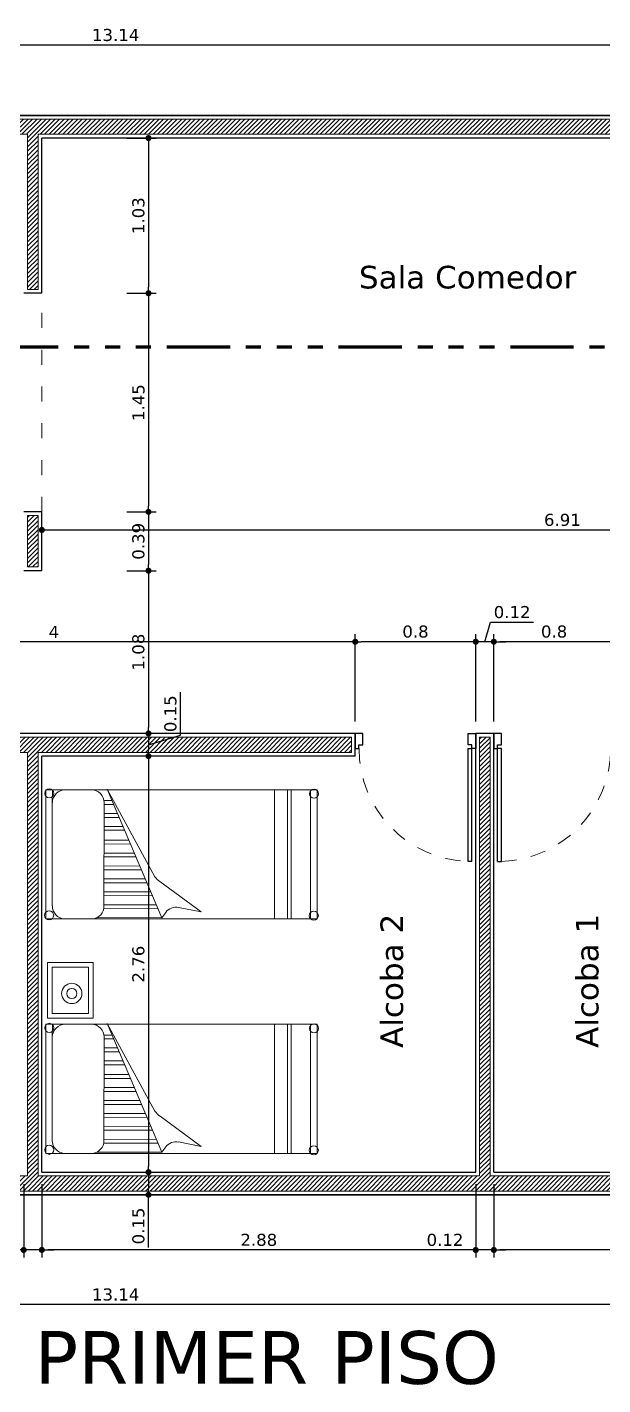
# Model space of a CAD drawing. Header units: millimetres. Extents: x -106 to 2534, y 21 to 2786.
# Drawn here: x 1164.62 to 1168.44, y 1361.94 to 1370.95 of the extents above; entities that cross this region are included whole.
import ezdxf

# ---------------------------------------------------------------- set-up
doc = ezdxf.new("R2010")
doc.units = ezdxf.units.MM
doc.linetypes.add('ACAD_ISO03W100', pattern=[30, 12, -18])
doc.linetypes.add('ACAD_ISO14W100', pattern=[24, 12, -3, 0, -3, 0, -3, 0, -3])
for name, color, linetype, lineweight in [('achurado', 142, 'Continuous', 9), ('cota', 252, 'Continuous', 15), ('cotas 02', 132, 'Continuous', 13), ('L. corte', 106, 'ACAD_ISO14W100', 80), ('marco', 54, 'Continuous', 25), ('MOBILIARIO', 132, 'Continuous', 20), ('muros', 20, 'Continuous', 30), ('punteada', 210, 'ACAD_ISO03W100', 13), ('textos', 116, 'Continuous', 40)]:
    doc.layers.add(name, color=color, linetype=linetype, lineweight=lineweight)
doc.styles.get("Standard").update_dxf_attribs({"font": 'verdana.ttf'})
doc.dimstyles.new('cota 1.50', dxfattribs={"dimtxt": 0.08, "dimasz": 0.04, "dimexe": 0.05, "dimexo": 0.08, "dimgap": 0.025, "dimtad": 1, "dimdsep": 46, "dimtxsty": 'Standard', "dimblk": 'DOT', "dimcen": 2.5, "dimadec": 0, "dimazin": 0, "dimtm": 1e-09, "dimtfac": 1, "dimtmove": 0, "dimatfit": 3, "dimfxl": 1, "dimarcsym": 0})

# ---------------------------------------------------------------- blocks, each defined once
blk = doc.blocks.new('cama 6')
for p, q in [((-1.139, 1.086), (-1.139, 0.086)), ((0.961, 1.086), (-1.139, 1.086)), ((-1.089, 1.086), (-1.089, 0.086)), ((-0.939, 1.086), (-0.939, 0.086)), ((-0.909, 1.086), (-0.909, 0.086)), ((-0.809, 1.086), (-0.809, 0.086)), ((0.064, 1.077), (0.033, 1.035)), ((0.064, 1.077), (0.566, 1.076)), ((0.487, 0.081), (0.064, 1.077)), ((0.961, 0.086), (0.961, 1.086)), ((-0.066, 0.997), (-0.242, 1.032)), ((-0.242, 1.032), (0.077, 0.797)), ((0.094, 1.007), (0.512, 1.006)), ((0.106, 0.977), (0.511, 0.976)), ((0.509, 0.187), (0.511, 0.987)), ((0.911, 0.186), (0.911, 0.986)), ((0.136, 0.907), (0.51, 0.906)), ((0.149, 0.877), (0.51, 0.876)), ((0.116, 0.76), (0.487, 0.081)), ((0.179, 0.807), (0.51, 0.806)), ((0.191, 0.777), (0.51, 0.776)), ((0.221, 0.707), (0.51, 0.706)), ((0.234, 0.677), (0.51, 0.676)), ((0.264, 0.607), (0.51, 0.606)), ((0.278, 0.576), (0.51, 0.576)), ((0.306, 0.506), (0.51, 0.506)), ((0.319, 0.476), (0.51, 0.476)), ((0.351, 0.4), (0.51, 0.4)), ((0.364, 0.37), (0.509, 0.37)), ((0.394, 0.3), (0.509, 0.3)), ((0.407, 0.27), (0.509, 0.27)), ((0.436, 0.2), (0.509, 0.2)), ((0.449, 0.17), (0.511, 0.17)), ((0.91, 0.086), (0.911, 0.186)), ((-1.139, 0.086), (0.961, 0.086))]:
    blk.add_line(p, q)
for points in [[(0.947, -0.392), (0.594, -0.392), (0.594, 0.04), (0.947, 0.04)], [(0.911, -0.356), (0.63, -0.356), (0.63, 0.004), (0.911, 0.004)]]:
    blk.add_lwpolyline(points, close=True)
for centre, radius in [((-1.114, 1.061), 0.035), ((0.935, 1.058), 0.035), ((-1.116, 0.118), 0.035), ((0.934, 0.114), 0.035), ((0.76, -0.152), 0.0786), ((0.76, -0.152), 0.0393)]:
    blk.add_circle(centre, radius)
for centre, radius, start, end in [((0.611, 0.987), 0.1, 96.3193, 179.9006), ((0.811, 0.986), 0.1, 359.9006, 85.8636), ((-0.047, 1.096), 0.1, 258.9623, 322.9899), ((-0.041, 0.636), 0.2, 38.1597, 53.6758), ((0.61, 0.187), 0.101, 180.1459, 269.3088), ((0.808, 0.189), 0.103, 270.7129, 358.4488)]:
    blk.add_arc(centre, radius, start, end)
blk = doc.blocks.new('*U27')
at = {"layer": 'cota', "xscale": 0.8571415078527025, "yscale": 0.8571415078527025, "zscale": 0.8571415078527025, "rotation": 270}
blk.add_blockref('cama 6', (885.381, 513.0661), dxfattribs=at)
blk = doc.blocks.new('_Dot')
at = {"color": 0, "linetype": 'ByBlock', "lineweight": -2}
blk.add_line((-0.5, 0), (-1, 0), dxfattribs=at)
at = {"color": 0, "linetype": 'ByBlock', "const_width": 0.5}
blk.add_lwpolyline([(-0.25, 0, 1), (0.25, 0, 1)], format="xyb", close=True, dxfattribs=at)
blk = doc.blocks.new('*D34')
at = {"layer": 'cotas 02', "color": 0, "lineweight": -2, "transparency": 16777216}
for p, q in [((1158.6375, 1370.4408), (1158.6375, 1370.8771)), ((1171.7375, 1370.8271), (1158.6775, 1370.8271)), ((1171.7775, 1370.4408), (1171.7775, 1370.8771))]:
    blk.add_line(p, q, dxfattribs=at)
at = {"layer": 'Defpoints', "color": 0, "transparency": 16777216}
for p in [(1158.6375, 1370.8271), (1158.6375, 1370.3608), (1171.7775, 1370.3608)]:
    blk.add_point(p, dxfattribs=at)
at = {"layer": 'cotas 02', "color": 0, "lineweight": -2, "transparency": 16777216, "xscale": 0.03999999999999999, "yscale": 0.03999999999999999, "zscale": 0.03999999999999999, "rotation": 180}
blk.add_blockref('_Dot', (1158.6375, 1370.8271), dxfattribs=at)
at = {"layer": 'cotas 02', "color": 0, "lineweight": -2, "transparency": 16777216, "xscale": 0.03999999999999999, "yscale": 0.03999999999999999, "zscale": 0.03999999999999999}
blk.add_blockref('_Dot', (1171.7775, 1370.8271), dxfattribs=at)
at = {"layer": 'cotas 02', "color": 0, "transparency": 16777216, "insert": (1165.2075, 1370.8937), "char_height": 0.08, "attachment_point": 5}
blk.add_mtext('13.14', dxfattribs=at)
blk = doc.blocks.new('*D36')
at = {"layer": 'cotas 02', "color": 0, "lineweight": -2, "transparency": 16777216}
for p, q in [((1165.2825, 1370.2108), (1165.4754, 1370.2108)), ((1165.4254, 1370.1708), (1165.4254, 1369.2208)), ((1165.2825, 1369.1808), (1165.4754, 1369.1808))]:
    blk.add_line(p, q, dxfattribs=at)
at = {"layer": 'Defpoints', "color": 0, "transparency": 16777216}
for p in [(1165.2025, 1370.2108), (1165.2025, 1369.1808), (1165.4254, 1369.1808)]:
    blk.add_point(p, dxfattribs=at)
at = {"layer": 'cotas 02', "color": 0, "lineweight": -2, "transparency": 16777216, "xscale": 0.03999999999999999, "yscale": 0.03999999999999999, "zscale": 0.03999999999999999}
for p, rotation in [((1165.4254, 1370.2108), 90), ((1165.4254, 1369.1808), 270)]:
    blk.add_blockref('_Dot', p, dxfattribs=dict(at, rotation=rotation))
at = {"layer": 'cotas 02', "color": 0, "transparency": 16777216, "insert": (1165.3587, 1369.6958), "char_height": 0.08, "attachment_point": 5, "rotation": 90}
blk.add_mtext('1.03', dxfattribs=at)
blk = doc.blocks.new('*D37')
at = {"layer": 'cotas 02', "color": 0, "lineweight": -2, "transparency": 16777216}
for p, q in [((1165.2825, 1369.1808), (1165.4754, 1369.1808)), ((1165.4254, 1369.1408), (1165.4254, 1367.7708)), ((1165.2825, 1367.7308), (1165.4754, 1367.7308))]:
    blk.add_line(p, q, dxfattribs=at)
at = {"layer": 'Defpoints', "color": 0, "transparency": 16777216}
for p in [(1165.2025, 1369.1808), (1165.2025, 1367.7308), (1165.4254, 1367.7308)]:
    blk.add_point(p, dxfattribs=at)
at = {"layer": 'cotas 02', "color": 0, "lineweight": -2, "transparency": 16777216, "xscale": 0.03999999999999999, "yscale": 0.03999999999999999, "zscale": 0.03999999999999999}
for p, rotation in [((1165.4254, 1369.1808), 90), ((1165.4254, 1367.7308), 270)]:
    blk.add_blockref('_Dot', p, dxfattribs=dict(at, rotation=rotation))
at = {"layer": 'cotas 02', "color": 0, "transparency": 16777216, "insert": (1165.3594, 1368.4558), "char_height": 0.08, "attachment_point": 5, "rotation": 90}
blk.add_mtext('1.45', dxfattribs=at)
blk = doc.blocks.new('*D38')
at = {"layer": 'cotas 02', "color": 0, "lineweight": -2, "transparency": 16777216}
for p, q in [((1165.2825, 1367.7308), (1165.4754, 1367.7308)), ((1165.4254, 1367.6908), (1165.4254, 1367.3808)), ((1165.2825, 1367.3408), (1165.4754, 1367.3408))]:
    blk.add_line(p, q, dxfattribs=at)
at = {"layer": 'Defpoints', "color": 0, "transparency": 16777216}
for p in [(1165.2025, 1367.7308), (1165.2025, 1367.3408), (1165.4254, 1367.3408)]:
    blk.add_point(p, dxfattribs=at)
at = {"layer": 'cotas 02', "color": 0, "lineweight": -2, "transparency": 16777216, "xscale": 0.03999999999999999, "yscale": 0.03999999999999999, "zscale": 0.03999999999999999}
for p, rotation in [((1165.4254, 1367.7308), 90), ((1165.4254, 1367.3408), 270)]:
    blk.add_blockref('_Dot', p, dxfattribs=dict(at, rotation=rotation))
at = {"layer": 'cotas 02', "color": 0, "transparency": 16777216, "insert": (1165.3587, 1367.5358), "char_height": 0.08, "attachment_point": 5, "rotation": 90}
blk.add_mtext('0.39', dxfattribs=at)
blk = doc.blocks.new('*D39')
at = {"layer": 'cotas 02', "color": 0, "lineweight": -2, "transparency": 16777216}
for p, q in [((1165.2825, 1367.3408), (1165.4754, 1367.3408)), ((1165.4254, 1367.3008), (1165.4254, 1366.3008)), ((1165.5054, 1366.2608), (1165.4754, 1366.2608))]:
    blk.add_line(p, q, dxfattribs=at)
at = {"layer": 'Defpoints', "color": 0, "transparency": 16777216}
for p in [(1165.2025, 1367.3408), (1165.4254, 1366.2608), (1165.4254, 1366.2608)]:
    blk.add_point(p, dxfattribs=at)
at = {"layer": 'cotas 02', "color": 0, "lineweight": -2, "transparency": 16777216, "xscale": 0.03999999999999999, "yscale": 0.03999999999999999, "zscale": 0.03999999999999999}
for p, rotation in [((1165.4254, 1367.3408), 90), ((1165.4254, 1366.2608), 270)]:
    blk.add_blockref('_Dot', p, dxfattribs=dict(at, rotation=rotation))
at = {"layer": 'cotas 02', "color": 0, "transparency": 16777216, "insert": (1165.3585, 1366.8008), "char_height": 0.08, "attachment_point": 5, "rotation": 90}
blk.add_mtext('1.08', dxfattribs=at)
blk = doc.blocks.new('*D46')
at = {"layer": 'cotas 02', "color": 0, "lineweight": -2, "transparency": 16777216}
for p, q in [((1165.6378, 1366.2495), (1165.6378, 1366.5342)), ((1165.4254, 1366.1858), (1165.6378, 1366.2495)), ((1165.5054, 1366.2608), (1165.4754, 1366.2608)), ((1165.4254, 1366.2208), (1165.4254, 1366.1508)), ((1165.4923, 1366.1108), (1165.4754, 1366.1108))]:
    blk.add_line(p, q, dxfattribs=at)
at = {"layer": 'Defpoints', "color": 0, "transparency": 16777216}
for p in [(1165.4254, 1366.2608), (1165.4123, 1366.1108), (1165.4254, 1366.1108)]:
    blk.add_point(p, dxfattribs=at)
at = {"layer": 'cotas 02', "color": 0, "lineweight": -2, "transparency": 16777216, "xscale": 0.03999999999999999, "yscale": 0.03999999999999999, "zscale": 0.03999999999999999}
for p, rotation in [((1165.4254, 1366.2608), 90), ((1165.4254, 1366.1108), 270)]:
    blk.add_blockref('_Dot', p, dxfattribs=dict(at, rotation=rotation))
at = {"layer": 'cotas 02', "color": 0, "transparency": 16777216, "insert": (1165.5712, 1366.3918), "char_height": 0.08, "attachment_point": 5, "rotation": 90}
blk.add_mtext('0.15', dxfattribs=at)
blk = doc.blocks.new('*D47')
at = {"layer": 'cotas 02', "color": 0, "lineweight": -2, "transparency": 16777216}
for p, q in [((1165.4254, 1366.0708), (1165.4254, 1363.3908)), ((1165.4923, 1366.1108), (1165.4754, 1366.1108)), ((1165.3581, 1363.3508), (1165.3754, 1363.3508))]:
    blk.add_line(p, q, dxfattribs=at)
at = {"layer": 'Defpoints', "color": 0, "transparency": 16777216}
for p in [(1165.4123, 1366.1108), (1165.4254, 1363.3508), (1165.4381, 1363.3508)]:
    blk.add_point(p, dxfattribs=at)
at = {"layer": 'cotas 02', "color": 0, "lineweight": -2, "transparency": 16777216, "xscale": 0.03999999999999999, "yscale": 0.03999999999999999, "zscale": 0.03999999999999999}
for p, rotation in [((1165.4254, 1366.1108), 90), ((1165.4254, 1363.3508), 270)]:
    blk.add_blockref('_Dot', p, dxfattribs=dict(at, rotation=rotation))
at = {"layer": 'cotas 02', "color": 0, "transparency": 16777216, "insert": (1165.3587, 1364.7308), "char_height": 0.08, "attachment_point": 5, "rotation": 90}
blk.add_mtext('2.76', dxfattribs=at)
blk = doc.blocks.new('*D48')
at = {"layer": 'cotas 02', "color": 0, "lineweight": -2, "transparency": 16777216}
for p, q in [((1165.3581, 1363.3508), (1165.3754, 1363.3508)), ((1165.4254, 1363.3108), (1165.4254, 1363.2408)), ((1165.4254, 1362.8515), (1165.4254, 1363.2008)), ((1165.5028, 1363.2008), (1165.4754, 1363.2008))]:
    blk.add_line(p, q, dxfattribs=at)
at = {"layer": 'Defpoints', "color": 0, "transparency": 16777216}
for p in [(1165.4381, 1363.3508), (1165.4228, 1363.2008), (1165.4254, 1363.2008)]:
    blk.add_point(p, dxfattribs=at)
at = {"layer": 'cotas 02', "color": 0, "lineweight": -2, "transparency": 16777216, "xscale": 0.03999999999999999, "yscale": 0.03999999999999999, "zscale": 0.03999999999999999}
for p, rotation in [((1165.4254, 1363.3508), 90), ((1165.4254, 1363.2008), 270)]:
    blk.add_blockref('_Dot', p, dxfattribs=dict(at, rotation=rotation))
at = {"layer": 'cotas 02', "color": 0, "transparency": 16777216, "insert": (1165.3587, 1362.9939), "char_height": 0.08, "attachment_point": 5, "rotation": 90}
blk.add_mtext('0.15', dxfattribs=at)
blk = doc.blocks.new('*D52')
at = {"layer": 'cotas 02', "color": 0, "lineweight": -2, "transparency": 16777216}
for p, q in [((1167.7175, 1366.3408), (1167.7175, 1366.9196)), ((1168.4775, 1366.8696), (1167.7575, 1366.8696)), ((1168.5175, 1366.3408), (1168.5175, 1366.9196))]:
    blk.add_line(p, q, dxfattribs=at)
at = {"layer": 'Defpoints', "color": 0, "transparency": 16777216}
for p in [(1167.7175, 1366.8696), (1167.7175, 1366.2608), (1168.5175, 1366.2608)]:
    blk.add_point(p, dxfattribs=at)
at = {"layer": 'cotas 02', "color": 0, "lineweight": -2, "transparency": 16777216, "xscale": 0.03999999999999999, "yscale": 0.03999999999999999, "zscale": 0.03999999999999999, "rotation": 180}
blk.add_blockref('_Dot', (1167.7175, 1366.8696), dxfattribs=at)
at = {"layer": 'cotas 02', "color": 0, "lineweight": -2, "transparency": 16777216, "xscale": 0.03999999999999999, "yscale": 0.03999999999999999, "zscale": 0.03999999999999999}
blk.add_blockref('_Dot', (1168.5175, 1366.8696), dxfattribs=at)
at = {"layer": 'cotas 02', "color": 0, "transparency": 16777216, "insert": (1168.1175, 1366.9365), "char_height": 0.08, "attachment_point": 5}
blk.add_mtext('0.8', dxfattribs=at)
blk = doc.blocks.new('*D53')
at = {"layer": 'cotas 02', "color": 0, "lineweight": -2, "transparency": 16777216}
for p, q in [((1167.6575, 1366.8696), (1167.6962, 1366.9988)), ((1167.6962, 1366.9988), (1167.9816, 1366.9988)), ((1167.5575, 1366.8696), (1167.5175, 1366.8696)), ((1167.5975, 1366.3408), (1167.5975, 1366.9196)), ((1167.7175, 1366.8696), (1167.5975, 1366.8696)), ((1167.7175, 1366.8696), (1167.5975, 1366.8696)), ((1167.7175, 1366.3408), (1167.7175, 1366.9196)), ((1167.7575, 1366.8696), (1167.7975, 1366.8696))]:
    blk.add_line(p, q, dxfattribs=at)
at = {"layer": 'Defpoints', "color": 0, "transparency": 16777216}
for p in [(1167.5975, 1366.8696), (1167.5975, 1366.2608), (1167.7175, 1366.2608)]:
    blk.add_point(p, dxfattribs=at)
at = {"layer": 'cotas 02', "color": 0, "lineweight": -2, "transparency": 16777216, "xscale": 0.03999999999999999, "yscale": 0.03999999999999999, "zscale": 0.03999999999999999}
blk.add_blockref('_Dot', (1167.5975, 1366.8696), dxfattribs=at)
at = {"layer": 'cotas 02', "color": 0, "lineweight": -2, "transparency": 16777216, "xscale": 0.03999999999999999, "yscale": 0.03999999999999999, "zscale": 0.03999999999999999, "rotation": 180}
blk.add_blockref('_Dot', (1167.7175, 1366.8696), dxfattribs=at)
at = {"layer": 'cotas 02', "color": 0, "transparency": 16777216, "insert": (1167.8389, 1367.0655), "char_height": 0.08, "attachment_point": 5}
blk.add_mtext('0.12', dxfattribs=at)
blk = doc.blocks.new('*D54')
at = {"layer": 'cotas 02', "color": 0, "lineweight": -2, "transparency": 16777216}
for p, q in [((1166.7975, 1366.3408), (1166.7975, 1366.9196)), ((1167.5575, 1366.8696), (1166.8375, 1366.8696)), ((1167.5975, 1366.3408), (1167.5975, 1366.9196))]:
    blk.add_line(p, q, dxfattribs=at)
at = {"layer": 'Defpoints', "color": 0, "transparency": 16777216}
for p in [(1166.7975, 1366.8696), (1166.7975, 1366.2608), (1167.5975, 1366.2608)]:
    blk.add_point(p, dxfattribs=at)
at = {"layer": 'cotas 02', "color": 0, "lineweight": -2, "transparency": 16777216, "xscale": 0.03999999999999999, "yscale": 0.03999999999999999, "zscale": 0.03999999999999999, "rotation": 180}
blk.add_blockref('_Dot', (1166.7975, 1366.8696), dxfattribs=at)
at = {"layer": 'cotas 02', "color": 0, "lineweight": -2, "transparency": 16777216, "xscale": 0.03999999999999999, "yscale": 0.03999999999999999, "zscale": 0.03999999999999999}
blk.add_blockref('_Dot', (1167.5975, 1366.8696), dxfattribs=at)
at = {"layer": 'cotas 02', "color": 0, "transparency": 16777216, "insert": (1167.1975, 1366.9365), "char_height": 0.08, "attachment_point": 5}
blk.add_mtext('0.8', dxfattribs=at)
blk = doc.blocks.new('*D55')
at = {"layer": 'cotas 02', "color": 0, "lineweight": -2, "transparency": 16777216}
for p, q in [((1162.7975, 1366.3408), (1162.7975, 1366.9196)), ((1166.7575, 1366.8696), (1162.8375, 1366.8696)), ((1166.7975, 1366.3408), (1166.7975, 1366.9196))]:
    blk.add_line(p, q, dxfattribs=at)
at = {"layer": 'Defpoints', "color": 0, "transparency": 16777216}
for p in [(1162.7975, 1366.8696), (1162.7975, 1366.2608), (1166.7975, 1366.2608)]:
    blk.add_point(p, dxfattribs=at)
at = {"layer": 'cotas 02', "color": 0, "lineweight": -2, "transparency": 16777216, "xscale": 0.03999999999999999, "yscale": 0.03999999999999999, "zscale": 0.03999999999999999, "rotation": 180}
blk.add_blockref('_Dot', (1162.7975, 1366.8696), dxfattribs=at)
at = {"layer": 'cotas 02', "color": 0, "lineweight": -2, "transparency": 16777216, "xscale": 0.03999999999999999, "yscale": 0.03999999999999999, "zscale": 0.03999999999999999}
blk.add_blockref('_Dot', (1166.7975, 1366.8696), dxfattribs=at)
at = {"layer": 'cotas 02', "color": 0, "transparency": 16777216, "insert": (1164.7975, 1366.9346), "char_height": 0.08, "attachment_point": 5}
blk.add_mtext('4', dxfattribs=at)
blk = doc.blocks.new('*D405')
at = {"layer": 'cotas 02', "color": 0, "lineweight": -2, "transparency": 16777216}
for p, q in [((1164.7175, 1367.4208), (1164.7175, 1367.6607)), ((1164.7575, 1367.6107), (1171.5875, 1367.6107)), ((1171.6275, 1367.0408), (1171.6275, 1367.6607))]:
    blk.add_line(p, q, dxfattribs=at)
at = {"layer": 'Defpoints', "color": 0, "transparency": 16777216}
for p in [(1171.6275, 1367.6107), (1164.7175, 1367.3408), (1171.6275, 1366.9608)]:
    blk.add_point(p, dxfattribs=at)
at = {"layer": 'cotas 02', "color": 0, "lineweight": -2, "transparency": 16777216, "xscale": 0.03999999999999999, "yscale": 0.03999999999999999, "zscale": 0.03999999999999999, "rotation": 180}
blk.add_blockref('_Dot', (1164.7175, 1367.6107), dxfattribs=at)
at = {"layer": 'cotas 02', "color": 0, "lineweight": -2, "transparency": 16777216, "xscale": 0.03999999999999999, "yscale": 0.03999999999999999, "zscale": 0.03999999999999999}
blk.add_blockref('_Dot', (1171.6275, 1367.6107), dxfattribs=at)
at = {"layer": 'cotas 02', "color": 0, "transparency": 16777216, "insert": (1168.1725, 1367.6773), "char_height": 0.08, "attachment_point": 5}
blk.add_mtext('6.91', dxfattribs=at)
blk = doc.blocks.new('*D428')
at = {"layer": 'cotas 02', "color": 0, "lineweight": -2, "transparency": 16777216}
for p, q in [((1167.7175, 1363.2708), (1167.7175, 1362.7847)), ((1170.5175, 1363.2708), (1170.5175, 1362.7847)), ((1170.4775, 1362.8347), (1167.7575, 1362.8347))]:
    blk.add_line(p, q, dxfattribs=at)
at = {"layer": 'Defpoints', "color": 0, "transparency": 16777216}
for p in [(1167.7175, 1363.3508), (1170.5175, 1363.3508), (1167.7175, 1362.8347)]:
    blk.add_point(p, dxfattribs=at)
at = {"layer": 'cotas 02', "color": 0, "lineweight": -2, "transparency": 16777216, "xscale": 0.03999999999999999, "yscale": 0.03999999999999999, "zscale": 0.03999999999999999, "rotation": 180}
blk.add_blockref('_Dot', (1167.7175, 1362.8347), dxfattribs=at)
at = {"layer": 'cotas 02', "color": 0, "lineweight": -2, "transparency": 16777216, "xscale": 0.03999999999999999, "yscale": 0.03999999999999999, "zscale": 0.03999999999999999}
blk.add_blockref('_Dot', (1170.5175, 1362.8347), dxfattribs=at)
at = {"layer": 'cotas 02', "color": 0, "transparency": 16777216, "insert": (1169.1175, 1362.9015), "char_height": 0.08, "attachment_point": 5}
blk.add_mtext('2.8', dxfattribs=at)
blk = doc.blocks.new('*D429')
at = {"layer": 'cotas 02', "color": 0, "lineweight": -2, "transparency": 16777216}
for p, q in [((1167.5975, 1363.2708), (1167.5975, 1362.7847)), ((1167.7175, 1363.2708), (1167.7175, 1362.7847)), ((1167.5575, 1362.8347), (1167.5175, 1362.8347)), ((1167.7175, 1362.8347), (1167.5975, 1362.8347)), ((1167.7575, 1362.8347), (1167.7975, 1362.8347))]:
    blk.add_line(p, q, dxfattribs=at)
at = {"layer": 'Defpoints', "color": 0, "transparency": 16777216}
for p in [(1167.5975, 1363.3508), (1167.7175, 1363.3508), (1167.5975, 1362.8347)]:
    blk.add_point(p, dxfattribs=at)
at = {"layer": 'cotas 02', "color": 0, "lineweight": -2, "transparency": 16777216, "xscale": 0.03999999999999999, "yscale": 0.03999999999999999, "zscale": 0.03999999999999999}
blk.add_blockref('_Dot', (1167.5975, 1362.8347), dxfattribs=at)
at = {"layer": 'cotas 02', "color": 0, "lineweight": -2, "transparency": 16777216, "xscale": 0.03999999999999999, "yscale": 0.03999999999999999, "zscale": 0.03999999999999999, "rotation": 180}
blk.add_blockref('_Dot', (1167.7175, 1362.8347), dxfattribs=at)
at = {"layer": 'cotas 02', "color": 0, "transparency": 16777216, "insert": (1167.3933, 1362.9013), "char_height": 0.08, "attachment_point": 5}
blk.add_mtext('0.12', dxfattribs=at)
blk = doc.blocks.new('*D430')
at = {"layer": 'cotas 02', "color": 0, "lineweight": -2, "transparency": 16777216}
for p, q in [((1164.7175, 1363.2708), (1164.7175, 1362.7847)), ((1167.5975, 1363.2708), (1167.5975, 1362.7847)), ((1167.5575, 1362.8347), (1164.7575, 1362.8347))]:
    blk.add_line(p, q, dxfattribs=at)
at = {"layer": 'Defpoints', "color": 0, "transparency": 16777216}
for p in [(1164.7175, 1363.3508), (1167.5975, 1363.3508), (1164.7175, 1362.8347)]:
    blk.add_point(p, dxfattribs=at)
at = {"layer": 'cotas 02', "color": 0, "lineweight": -2, "transparency": 16777216, "xscale": 0.03999999999999999, "yscale": 0.03999999999999999, "zscale": 0.03999999999999999, "rotation": 180}
blk.add_blockref('_Dot', (1164.7175, 1362.8347), dxfattribs=at)
at = {"layer": 'cotas 02', "color": 0, "lineweight": -2, "transparency": 16777216, "xscale": 0.03999999999999999, "yscale": 0.03999999999999999, "zscale": 0.03999999999999999}
blk.add_blockref('_Dot', (1167.5975, 1362.8347), dxfattribs=at)
at = {"layer": 'cotas 02', "color": 0, "transparency": 16777216, "insert": (1166.1575, 1362.9015), "char_height": 0.08, "attachment_point": 5}
blk.add_mtext('2.88', dxfattribs=at)
blk = doc.blocks.new('*D431')
at = {"layer": 'cotas 02', "color": 0, "lineweight": -2, "transparency": 16777216}
for p, q in [((1164.5975, 1363.2708), (1164.5975, 1362.7847)), ((1164.7175, 1363.2708), (1164.7175, 1362.7847)), ((1164.5575, 1362.8347), (1164.5175, 1362.8347)), ((1164.7175, 1362.8347), (1164.5975, 1362.8347)), ((1164.7575, 1362.8347), (1164.7975, 1362.8347))]:
    blk.add_line(p, q, dxfattribs=at)
at = {"layer": 'Defpoints', "color": 0, "transparency": 16777216}
for p in [(1164.5975, 1363.3508), (1164.7175, 1363.3508), (1164.5975, 1362.8347)]:
    blk.add_point(p, dxfattribs=at)
at = {"layer": 'cotas 02', "color": 0, "lineweight": -2, "transparency": 16777216, "xscale": 0.03999999999999999, "yscale": 0.03999999999999999, "zscale": 0.03999999999999999}
blk.add_blockref('_Dot', (1164.5975, 1362.8347), dxfattribs=at)
at = {"layer": 'cotas 02', "color": 0, "lineweight": -2, "transparency": 16777216, "xscale": 0.03999999999999999, "yscale": 0.03999999999999999, "zscale": 0.03999999999999999, "rotation": 180}
blk.add_blockref('_Dot', (1164.7175, 1362.8347), dxfattribs=at)
at = {"layer": 'cotas 02', "color": 0, "transparency": 16777216, "insert": (1164.4108, 1362.9013), "char_height": 0.08, "attachment_point": 5}
blk.add_mtext('0.12', dxfattribs=at)
blk = doc.blocks.new('*D436')
at = {"layer": 'cotas 02', "color": 0, "lineweight": -2, "transparency": 16777216}
for p, q in [((1158.6375, 1363.1208), (1158.6375, 1362.422)), ((1171.7775, 1363.1208), (1171.7775, 1362.422)), ((1171.7375, 1362.472), (1158.6775, 1362.472))]:
    blk.add_line(p, q, dxfattribs=at)
at = {"layer": 'Defpoints', "color": 0, "transparency": 16777216}
for p in [(1158.6375, 1363.2008), (1171.7775, 1363.2008), (1158.6375, 1362.472)]:
    blk.add_point(p, dxfattribs=at)
at = {"layer": 'cotas 02', "color": 0, "lineweight": -2, "transparency": 16777216, "xscale": 0.03999999999999999, "yscale": 0.03999999999999999, "zscale": 0.03999999999999999, "rotation": 180}
blk.add_blockref('_Dot', (1158.6375, 1362.472), dxfattribs=at)
at = {"layer": 'cotas 02', "color": 0, "lineweight": -2, "transparency": 16777216, "xscale": 0.03999999999999999, "yscale": 0.03999999999999999, "zscale": 0.03999999999999999}
blk.add_blockref('_Dot', (1171.7775, 1362.472), dxfattribs=at)
at = {"layer": 'cotas 02', "color": 0, "transparency": 16777216, "insert": (1165.2075, 1362.5387), "char_height": 0.08, "attachment_point": 5}
blk.add_mtext('13.14', dxfattribs=at)

msp = doc.modelspace()

# ---------------------------------------------------------------- hatches: boundary and pattern name
at = {"layer": 'achurado'}
h = msp.add_hatch(dxfattribs=at)
h.set_pattern_fill('JIS_WOOD', color=256, scale=0.03, style=0)
h.paths.add_polyline_path([(1158.7625, 1370.2358), (1158.7625, 1366.2358), (1160.9525, 1366.2358), (1160.9525, 1366.1358), (1158.7625, 1366.1358), (1158.7625, 1363.3258), (1161.8225, 1363.3258), (1161.8225, 1366.2358), (1161.9225, 1366.2358), (1161.9225, 1363.3258), (1164.6225, 1363.3258), (1164.6225, 1366.1358), (1162.8225, 1366.1358), (1162.8225, 1366.2358), (1166.7725, 1366.2358), (1166.7725, 1366.1358), (1164.6925, 1366.1358), (1164.6925, 1363.3258), (1167.6225, 1363.3258), (1167.6225, 1366.2358), (1167.6925, 1366.2358), (1167.6925, 1363.3258), (1170.5425, 1363.3258), (1170.5425, 1363.8558), (1170.6425, 1363.8558), (1170.6425, 1363.3258), (1171.7525, 1363.3258), (1171.7525, 1363.2258), (1158.6625, 1363.2258), (1158.6625, 1370.3358), (1171.7525, 1370.3358), (1171.7525, 1368.8458), (1171.6525, 1368.8458), (1171.6525, 1370.2358), (1164.6925, 1370.2358), (1164.6925, 1369.2058), (1164.6225, 1369.2058), (1164.6225, 1370.2358), (1161.5025, 1370.2358), (1161.5025, 1368.0658), (1162.3225, 1368.0658), (1162.3225, 1367.9658), (1160.7225, 1367.9658), (1160.7225, 1368.0658), (1161.4025, 1368.0658), (1161.4025, 1370.2358), (1159.0925, 1370.2358), (1159.0925, 1369.3658), (1160.0525, 1369.3658), (1160.0525, 1367.1058), (1159.9525, 1367.1058), (1159.9525, 1369.2658), (1158.9925, 1369.2658), (1158.9925, 1370.2358)])
h = msp.add_hatch(dxfattribs=at)
h.set_pattern_fill('JIS_WOOD', color=256, scale=0.03, style=0)
h.paths.add_polyline_path([(1164.6925, 1367.7058), (1164.6225, 1367.7058), (1164.6225, 1367.3658), (1164.6925, 1367.3658)])

# ---------------------------------------------------------------- linework, layer by layer
for p, q in [((1171.7525, 1370.3358), (1158.6625, 1370.3358)), ((1164.6225, 1370.2358), (1161.5025, 1370.2358)), ((1164.6225, 1369.2058), (1164.6225, 1370.2358)), ((1164.6925, 1369.2058), (1164.6925, 1370.2358)), ((1171.6525, 1370.2358), (1164.6925, 1370.2358)), ((1164.6925, 1369.2058), (1164.6225, 1369.2058)), ((1164.6925, 1367.7058), (1164.6225, 1367.7058)), ((1164.6225, 1367.3658), (1164.6225, 1367.7058)), ((1164.6925, 1367.3658), (1164.6925, 1367.7058)), ((1164.6925, 1367.3658), (1164.6225, 1367.3658)), ((1166.7725, 1366.2358), (1162.8225, 1366.2358)), ((1166.7725, 1366.1358), (1166.7725, 1366.2358)), ((1167.6225, 1363.3258), (1167.6225, 1366.2358)), ((1167.6925, 1366.2358), (1167.6225, 1366.2358)), ((1167.6925, 1363.3258), (1167.6925, 1366.2358)), ((1164.6225, 1366.1358), (1162.8225, 1366.1358)), ((1164.6225, 1363.3258), (1164.6225, 1366.1358)), ((1166.7725, 1366.1358), (1164.6925, 1366.1358)), ((1164.6925, 1363.3258), (1164.6925, 1366.1358)), ((1161.9225, 1363.3258), (1164.6225, 1363.3258)), ((1164.6925, 1363.3258), (1167.6225, 1363.3258)), ((1167.6925, 1363.3258), (1170.5425, 1363.3258)), ((1158.6625, 1363.2258), (1171.7525, 1363.2258))]:
    msp.add_line(p, q, dxfattribs=at)
at = {"layer": 'L. corte', "ltscale": 0.035}
msp.add_line((1173.947, 1368.8234), (1157.6769, 1368.8234), dxfattribs=at)
at = {"layer": 'marco'}
for p, q in [((1166.7975, 1366.2608), (1166.7975, 1366.1608)), ((1166.8475, 1366.2608), (1166.7975, 1366.2608)), ((1166.8475, 1366.1858), (1166.8475, 1366.2608)), ((1166.7975, 1366.1608), (1166.8225, 1366.1608)), ((1166.8225, 1366.1608), (1166.8225, 1366.1858)), ((1166.8225, 1366.1858), (1166.8475, 1366.1858)), ((1167.5475, 1365.4112), (1167.5475, 1366.1608)), ((1167.5475, 1366.1608), (1167.5725, 1366.1608)), ((1167.5725, 1365.4112), (1167.5725, 1366.1608)), ((1167.7675, 1366.1608), (1167.7425, 1366.1608)), ((1167.7425, 1365.4112), (1167.7425, 1366.1608)), ((1167.7675, 1365.4112), (1167.7675, 1366.1608)), ((1167.5725, 1365.4112), (1167.5475, 1365.4112)), ((1167.7425, 1365.4112), (1167.7675, 1365.4112))]:
    msp.add_line(p, q, dxfattribs=at)
for points in [[(1167.5975, 1366.2608), (1167.5975, 1366.1608), (1167.5725, 1366.1608), (1167.5725, 1366.1858), (1167.5475, 1366.1858), (1167.5475, 1366.2608), (1167.5975, 1366.2608)], [(1167.7175, 1366.2608), (1167.7175, 1366.1608), (1167.7425, 1366.1608), (1167.7425, 1366.1858), (1167.7675, 1366.1858), (1167.7675, 1366.2608), (1167.7175, 1366.2608)]]:
    msp.add_lwpolyline(points, dxfattribs=at)
at = {"layer": 'MOBILIARIO'}
for p, q in [((1164.7442, 1365.888), (1164.7442, 1365.0309)), ((1166.5442, 1365.888), (1164.7442, 1365.888)), ((1164.7874, 1365.8879), (1164.7872, 1365.8022)), ((1165.1502, 1365.8924), (1165.5129, 1365.0387)), ((1165.4684, 1365.3105), (1165.1502, 1365.8924)), ((1166.2614, 1365.0309), (1166.2614, 1365.888)), ((1166.3471, 1365.0309), (1166.3471, 1365.888)), ((1166.3728, 1365.0309), (1166.3728, 1365.888)), ((1166.5014, 1365.0309), (1166.5014, 1365.888)), ((1166.5442, 1365.0309), (1166.5442, 1365.888)), ((1164.7872, 1365.8022), (1164.7872, 1365.1165)), ((1165.1827, 1365.8158), (1165.1301, 1365.8159)), ((1165.1313, 1365.8016), (1165.1301, 1365.1159)), ((1165.1936, 1365.7901), (1165.1313, 1365.7902)), ((1165.2301, 1365.7043), (1165.1311, 1365.7045)), ((1165.2191, 1365.73), (1165.1312, 1365.7302)), ((1165.2556, 1365.6443), (1165.131, 1365.6445)), ((1165.2665, 1365.6185), (1165.131, 1365.6188)), ((1165.3052, 1365.5277), (1165.1308, 1365.528)), ((1165.2942, 1365.5534), (1165.1309, 1365.5537)), ((1165.3291, 1365.4676), (1165.1307, 1365.468)), ((1165.3416, 1365.4419), (1165.1307, 1365.4423)), ((1165.3781, 1365.3561), (1165.1305, 1365.3565)), ((1165.3671, 1365.3818), (1165.1306, 1365.3823)), ((1165.4036, 1365.2961), (1165.1304, 1365.2965)), ((1165.4145, 1365.2703), (1165.1304, 1365.2708)), ((1165.7747, 1365.0775), (1165.5017, 1365.2783)), ((1165.451, 1365.1846), (1165.1302, 1365.1851)), ((1165.44, 1365.2103), (1165.1303, 1365.2108)), ((1165.4874, 1365.0988), (1165.1285, 1365.0994)), ((1165.4765, 1365.1245), (1165.1301, 1365.1251)), ((1165.5129, 1365.0387), (1165.5397, 1365.0742)), ((1165.6246, 1365.1068), (1165.7747, 1365.0775)), ((1164.7442, 1365.0309), (1166.5442, 1365.0309)), ((1165.5129, 1365.0387), (1165.0829, 1365.0395))]:
    msp.add_line(p, q, dxfattribs=at)
for centre in [(1164.7675, 1365.8638), (1166.5239, 1365.8608), (1164.7661, 1365.0549), (1166.5227, 1365.0519)]:
    msp.add_circle(centre, 0.03, dxfattribs=at)
for centre, radius, start, end in [((1164.8754, 1365.7998), 0.0882, 90.71291, 178.44877), ((1165.0447, 1365.8014), 0.0866, 0.14591, 89.30883), ((1165.6032, 1365.4164), 0.1714, 218.15966, 233.67577), ((1164.873, 1365.1164), 0.0857, 179.90056, 265.86358), ((1165.0444, 1365.1161), 0.0857, 276.31927, 359.90056), ((1165.6082, 1365.0226), 0.0857, 78.96231, 142.98993)]:
    msp.add_arc(centre, radius, start, end, dxfattribs=at)
at = {"layer": 'muros'}
for p, q in [((1171.7775, 1370.3608), (1158.6375, 1370.3608)), ((1158.6375, 1370.3608), (1171.7775, 1370.3608)), ((1171.6275, 1370.2108), (1164.7175, 1370.2108)), ((1164.7175, 1369.1808), (1164.7175, 1370.2108)), ((1164.7175, 1369.1808), (1164.5975, 1369.1808)), ((1164.7175, 1367.7308), (1164.5975, 1367.7308)), ((1164.7175, 1367.3408), (1164.7175, 1367.7308)), ((1164.7175, 1367.3408), (1164.5975, 1367.3408)), ((1166.7975, 1366.2608), (1162.7975, 1366.2608)), ((1166.7975, 1366.1108), (1166.7975, 1366.2608)), ((1167.5975, 1363.3508), (1167.5975, 1366.2608)), ((1167.7175, 1366.2608), (1167.5975, 1366.2608)), ((1167.7175, 1363.3508), (1167.7175, 1366.2608)), ((1166.7975, 1366.1108), (1164.7175, 1366.1108)), ((1164.7175, 1363.3508), (1164.7175, 1366.1108)), ((1164.7175, 1363.3508), (1167.5975, 1363.3508)), ((1167.7175, 1363.3508), (1170.5175, 1363.3508)), ((1158.6375, 1363.2008), (1171.7775, 1363.2008)), ((1171.7775, 1363.2008), (1158.6375, 1363.2008))]:
    msp.add_line(p, q, dxfattribs=at)
at = {"layer": 'punteada', "ltscale": 0.008}
msp.add_line((1164.7175, 1367.7308), (1164.7175, 1369.1808), dxfattribs=at)
at = {"layer": 'punteada', "ltscale": 0.005}
for centre, radius, start, end in [((1167.5722, 1366.16), 0.7492, 179.9432, 268.11366), ((1167.7425, 1366.1608), 0.75, 271.91021, 0)]:
    msp.add_arc(centre, radius, start, end, dxfattribs=at)

# ---------------------------------------------------------------- block references
at = {"layer": 'MOBILIARIO', "rotation": 270}
msp.add_blockref('*U27', (652.5017, 2249.787), dxfattribs=at)

# ---------------------------------------------------------------- texts
at = {"layer": 'textos', "width": 5.372119, "attachment_point": 1}
for s, insert, char_height in [('Sala Comedor', (1166.8221, 1369.363), 0.15), ('PLANTA PRIMER PISO', (1162.6499, 1362.2969), 0.35)]:
    msp.add_mtext(s, dxfattribs=dict(at, insert=insert, char_height=char_height))
at = {"layer": 'textos', "char_height": 0.15, "width": 5.372119, "attachment_point": 1, "rotation": 90}
for s, insert in [('Alcoba 2', (1166.965, 1364.1749)), ('Alcoba 1', (1168.2617, 1364.1749))]:
    msp.add_mtext(s, dxfattribs=dict(at, insert=insert))

# ---------------------------------------------------------------- dimensions: what is measured, and where the dimension line sits
at = {"layer": 'cotas 02'}
dim = msp.add_linear_dim(base=(1158.6375, 1370.8271), p1=(1171.7775, 1370.3608), p2=(1158.6375, 1370.3608), dimstyle='cota 1.50', dxfattribs=at)
dim.commit()
dim.dimension.update_dxf_attribs({"geometry": '*D34', "text_midpoint": (1165.2075, 1370.8937)})
dim = msp.add_linear_dim(base=(1165.4254, 1369.1808), p1=(1165.2025, 1370.2108), p2=(1165.2025, 1369.1808), angle=270, dimstyle='cota 1.50', dxfattribs=at)
dim.commit()
dim.dimension.update_dxf_attribs({"geometry": '*D36', "text_midpoint": (1165.3587, 1369.6958)})
for base, p1, p2, picture, middle in [((1165.4254, 1367.7308), (1165.2025, 1369.1808), (1165.2025, 1367.7308), '*D37', (1165.3594, 1368.4558)), ((1165.4254, 1367.3408), (1165.2025, 1367.7308), (1165.2025, 1367.3408), '*D38', (1165.3587, 1367.5358)), ((1165.4254, 1366.2608), (1165.2025, 1367.3408), (1165.4254, 1366.2608), '*D39', (1165.3585, 1366.8008)), ((1165.4254, 1366.1108), (1165.4254, 1366.2608), (1165.4123, 1366.1108), '*D46', (1165.5712, 1366.2745)), ((1165.4254, 1363.3508), (1165.4123, 1366.1108), (1165.4381, 1363.3508), '*D47', (1165.3587, 1364.7308))]:
    dim = msp.add_linear_dim(base=base, p1=p1, p2=p2, angle=270, dimstyle='cota 1.50', override={"dimtmove": 1}, dxfattribs=at)
    dim.commit()
    dim.dimension.update_dxf_attribs({"geometry": picture, "text_midpoint": middle})
for base, p1, p2, override, picture, middle in [((1171.6275, 1367.6107), (1164.7175, 1367.3408), (1171.6275, 1366.9608), {"dimtmove": 1, "dimfxl": 0.04}, '*D405', (1168.1725, 1367.6773)), ((1167.5975, 1366.8696), (1167.7175, 1366.2608), (1167.5975, 1366.2608), {"dimtmove": 1}, '*D53', (1167.7212, 1367.0655)), ((1162.7975, 1366.8696), (1166.7975, 1366.2608), (1162.7975, 1366.2608), {"dimtmove": 1}, '*D55', (1164.7975, 1366.9346)), ((1166.7975, 1366.8696), (1167.5975, 1366.2608), (1166.7975, 1366.2608), {"dimtmove": 1}, '*D54', (1167.1975, 1366.9365)), ((1167.7175, 1366.8696), (1168.5175, 1366.2608), (1167.7175, 1366.2608), {"dimtmove": 1}, '*D52', (1168.1175, 1366.9365)), ((1164.7175, 1362.8347), (1167.5975, 1363.3508), (1164.7175, 1363.3508), {"dimtmove": 1}, '*D430', (1166.1575, 1362.9015)), ((1167.7175, 1362.8347), (1170.5175, 1363.3508), (1167.7175, 1363.3508), {"dimtmove": 1}, '*D428', (1169.1175, 1362.9015)), ((1158.6375, 1362.472), (1171.7775, 1363.2008), (1158.6375, 1363.2008), {"dimtmove": 1}, '*D436', (1165.2075, 1362.5387))]:
    dim = msp.add_linear_dim(base=base, p1=p1, p2=p2, dimstyle='cota 1.50', override=override, dxfattribs=at)
    dim.commit()
    dim.dimension.update_dxf_attribs({"geometry": picture, "text_midpoint": middle})
for base, p1, p2, picture, middle in [((1164.5975, 1362.8347), (1164.7175, 1363.3508), (1164.5975, 1363.3508), '*D431', (1164.4108, 1362.8347)), ((1167.5975, 1362.8347), (1167.7175, 1363.3508), (1167.5975, 1363.3508), '*D429', (1167.3933, 1362.8347))]:
    dim = msp.add_linear_dim(base=base, p1=p1, p2=p2, dimstyle='cota 1.50', override={"dimtmove": 1}, dxfattribs=at)
    dim.commit()
    dim.dimension.update_dxf_attribs({"geometry": picture, "text_midpoint": middle, "dimtype": 160})
dim = msp.add_linear_dim(base=(1165.4254, 1363.2008), p1=(1165.4381, 1363.3508), p2=(1165.4228, 1363.2008), angle=270, dimstyle='cota 1.50', override={"dimtmove": 1}, dxfattribs=at)
dim.commit()
dim.dimension.update_dxf_attribs({"geometry": '*D48', "text_midpoint": (1165.4428, 1362.9939), "dimtype": 160})

doc.saveas('drawing.dxf')
